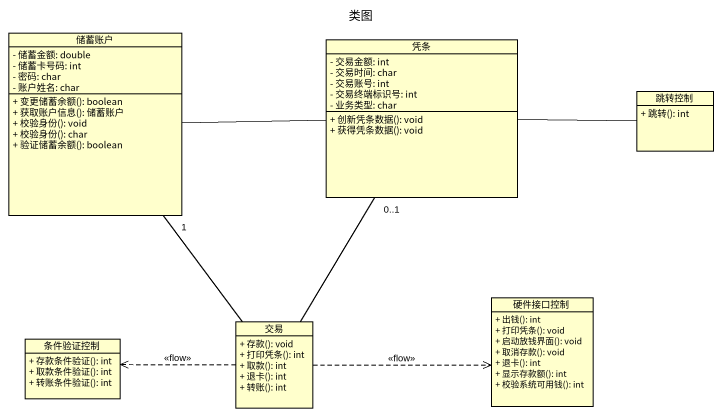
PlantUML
@startuml
title 类图
hide circle
hide empty members
skinparam classAttributeIconSize 0
class 储蓄账户 {
  - 储蓄金额: double
  - 储蓄卡号码: int
  - 密码: char
  - 账户姓名: char
  + 变更储蓄余额(): boolean
  + 获取账户信息(): 储蓄账户
  + 校验身份(): void
  + 校验身份(): char
  + 验证储蓄余额(): boolean
}
class 凭条 {
  - 交易金额: int
  - 交易时间: char
  - 交易账号: int
  - 交易终端标识号: int
  - 业务类型: char
  + 创新凭条数据(): void
  + 获得凭条数据(): void
}
class 跳转控制 {
  + 跳转(): int
}
class 硬件接口控制 {
  + 出钱(): int
  + 打印凭条(): void
  + 启动放钱界面(): void
  + 取消存款(): void
  + 退卡(): int
  + 显示存款额(): int
  + 校验系统可用钱(): int
}
class 条件验证控制 {
  + 存款条件验证(): int
  + 取款条件验证(): int
  + 转账条件验证(): int
}
class 交易 {
  + 存款(): void
  + 打印凭条(): int
  + 取款(): int
  + 退卡(): int
  + 转账(): int
}
储蓄账户 -right- 凭条
储蓄账户 "1" -- 交易
凭条 -right- 跳转控制
交易 -up- "0..1" 凭条
交易 .right.> 硬件接口控制 : <<flow>>
交易 .left.> 条件验证控制 : <<flow>>
@enduml
